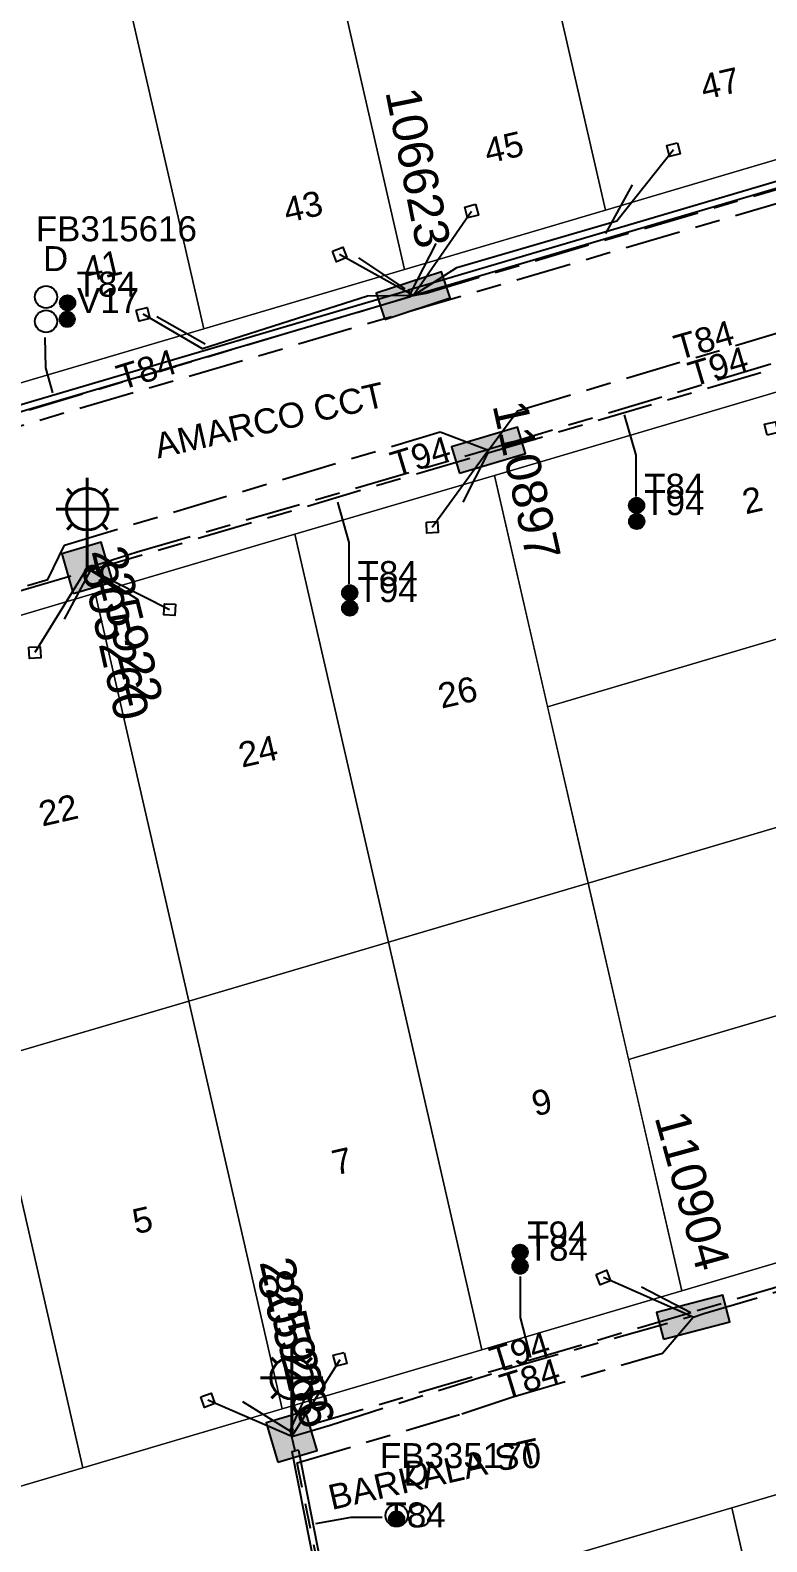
# Model space of a CAD drawing. Header units: metres. Extents: x 303957 to 307239, y 6268736 to 6272503.
# Drawn here: x 306028.3 to 306081.3, y 6269604.9 to 6269713.7 of the extents above; entities that cross this region are included whole.
import ezdxf
from ezdxf.enums import TextEntityAlignment as Align

# ---------------------------------------------------------------- set-up
doc = ezdxf.new("R2010")
doc.units = ezdxf.units.M
doc.linetypes.add('Cable Exist UG', pattern=[8.2, 4, -1.2, 1.8, -1.2])
doc.layers.get('0').update_dxf_attribs({"color": 6})
doc.layers.add('Cadastre Land Parcels_SP_EXT', color=9, linetype='Continuous', lineweight=5)
doc.layers.add('Cadastre Roads_SP_EXT', color=9, linetype='Continuous', lineweight=5)
for name, color, linetype in [('Duct_SP_EXT', 7, 'Continuous'), ('Equip_SP_SL_EXT', 7, 'Continuous'), ('Mains_HV_EXT', 7, 'Continuous'), ('Mains_LV_EXT', 7, 'Continuous'), ('Services_SP_EXT', 7, 'Continuous'), ('SupportsUG_SP_LV_EXT', 7, 'Continuous'), ('SupportsUG_SP_LV_SL_EXT', 7, 'Continuous'), ('Trench_SP_EXT', 7, 'Continuous')]:
    doc.layers.add(name, color=color, linetype=linetype)
doc.styles.add('COLUMN_LABEL', font='arial.ttf')
doc.styles.add('iecARIAL', font='arial.ttf', dxfattribs={"height": 2})
doc.styles.add('POLE_LABEL', font='arial.ttf')
doc.styles.get("Standard").update_dxf_attribs({"font": 'arial.ttf'})

# ---------------------------------------------------------------- blocks, each defined once
blk = doc.blocks.new('COLUMN_EXT')
blk.add_hatch(color=256).paths.add_polyline_path([(-1.49, 1.48), (-1.49, -1.49), (1.48, -1.49), (1.48, 1.48)])
blk.add_lwpolyline([(-1.49, -1.49), (1.48, -1.49), (1.48, 1.48), (-1.49, 1.48)], close=True)
for tag, height, style, flags, p in [('ASSET_NUM', 2.5, 'COLUMN_LABEL', 8, (2, 2)), ('STRUCTURE_PLANT_NUMBER', 0.2, 'POLE_LABEL', 9, (1.81, 0.03)), ('STREET_CODE', 0.2, 'COLUMN_LABEL', 9, (1.81, -0.2))]:
    blk.add_attdef(tag, text='', height=height, dxfattribs=dict(style=style, flags=flags)).set_placement(p, align=Align.MIDDLE_LEFT)
at = {"flags": 9}
for tag, p in [('COLUMN_TYPE', (1.81, -0.4)), ('OWNED_BY', (1.81, -0.6)), ('STATE', (1.81, -0.8)), ('USAGE', (1.81, -1)), ('STREETNAME', (1.81, -1.6)), ('SUBURB', (1.81, -1.8)), ('LEGEND', (1.81, -1.2)), ('LOCATION', (1.81, -1.4)), ('NOTES', (1.81, -2))]:
    blk.add_attdef(tag, text='', height=0.2, dxfattribs=at).set_placement(p, align=Align.MIDDLE_LEFT)
at = {"flags": 1}
blk.add_attdef('Z', (1.81, -2.35), '', height=0.2, dxfattribs=at)
blk = doc.blocks.new('PILLAR_EXT')
blk.add_hatch(color=256).paths.add_polyline_path([(-2.475, 0.99), (-2.475, -0.99), (2.475, -0.99), (2.475, 0.99)])
blk.add_lwpolyline([(-2.475, -0.99), (2.475, -0.99), (2.475, 0.99), (-2.475, 0.99)], close=True)
at = {"style": 'iecARIAL', "flags": 8}
blk.add_attdef('ASSET_NUM', (1.5, 3.5), '', height=2.5, dxfattribs=at)
for tag, p, flags in [('OWNED_BY', (0, -0.2), 9), ('STATE', (0, -0.4), 9), ('SUPPORT_TYPE', (0, -0.6), 9), ('USAGE', (0, -0.8), 9), ('LEGEND', (0, -1), 9), ('LOCATION', (0, -1.2), 9), ('STREETNAME', (0, -1.8), 9), ('SUBURB', (0, -2), 1), ('NOTES', (0, -1.4), 9), ('PARENT', (0, -1.6), 9)]:
    blk.add_attdef(tag, p, '', height=0.2, dxfattribs=dict(flags=flags))
blk = doc.blocks.new('DUCT_EXT')
blk.add_circle((0, 0.8), 0.8)
at = {"flags": 1}
blk.add_attdef('Z', (0, 0), '', height=0.2, dxfattribs=at)
at = {"flags": 9}
for tag, p in [('DUCT_CODE', (0, 0)), ('XSECT_TYPE', (0, -0.2)), ('STATE', (0, -0.6)), ('FB_REFERENCE', (0, -0.4)), ('NOTES', (0, -0.8))]:
    blk.add_attdef(tag, text='', height=0.2, dxfattribs=at).set_placement(p, align=Align.MIDDLE_LEFT)
blk = doc.blocks.new('SL_LANTERN_EXT')
at = {"lineweight": 40}
for p, q in [((-1.46, 5.68), (-1.06, 5.28)), ((0, 1.97), (0, 6.47)), ((1.46, 5.68), (1.06, 5.28)), ((-2.25, 4.22), (2.25, 4.22)), ((-1.46, 2.76), (-1.06, 3.16)), ((0, 0), (0, 2.72)), ((1.46, 2.76), (1.06, 3.16))]:
    blk.add_line(p, q, dxfattribs=at)
blk.add_circle((0, 4.22), 1.5, dxfattribs=at)
at = {"style": 'iecARIAL', "flags": 8}
blk.add_attdef('ASSET_NUM', (1.5, 1.5), '', height=2.5, dxfattribs=at)
for tag, p, height, flags in [('CONSTRUCTED_VOLTAGE', (0.98, -0.65), 0.2, 9), ('CONTROL_TYPE', (0.98, -0.85), 0.2, 9), ('LANTERN_PURPOSE', (0.98, -1.05), 0.2, 9), ('LANTERN_TYPE', (0.98, -1.25), 0.2, 9), ('LNUMBER', (2.18, -3.25), 2.5, 8), ('OPERATING_VOLTAGE', (0.98, -1.65), 0.2, 9), ('ORIENTATION', (0.98, -1.85), 0.2, 9), ('OWNED_BY', (0.98, -2.05), 0.2, 9), ('STATE', (0.98, -2.25), 0.2, 9), ('NO_PHASES', (0.98, -1.45), 0.2, 9), ('USAGE', (0.98, -2.45), 0.2, 9), ('CEXIST', (0.98, -2.65), 0.2, 9), ('CNEW', (0.98, -2.85), 0.2, 9), ('CNUMBER', (0.98, -3.05), 0.2, 9), ('CREMOVE', (0.98, -3.25), 0.2, 9), ('CREPLACE', (0.98, -3.45), 0.2, 9), ('LKINGHEIGHT', (0.98, -3.65), 0.2, 9), ('LBRACKET', (0.98, -3.85), 0.2, 9), ('LBRACKETVOCAB', (0.98, -4.05), 0.2, 9), ('LCATEGORY', (0.98, -4.25), 0.2, 9), ('LCHARGE1', (0.98, -4.45), 0.2, 9), ('LCHARGE1PERCENT', (0.98, -4.65), 0.2, 9), ('LCHARGE2', (0.98, -4.85), 0.2, 9), ('LCHARGE2PERCENT', (0.98, -5.05), 0.2, 9), ('LCHARGE3', (0.98, -5.25), 0.2, 9), ('LCHARGE3PERCENT', (0.98, -5.45), 0.2, 9), ('LEXIST', (0.98, -5.65), 0.2, 9), ('LLAMP', (0.98, -5.85), 0.2, 9), ('LLAMPVOCAB', (0.98, -6.05), 0.2, 9), ('LMAST', (0.98, -6.25), 0.2, 9), ('LMASTVOCAB', (0.98, -6.45), 0.2, 9), ('LNEW', (0.98, -6.65), 0.2, 9), ('LANTNUMBER', (0.98, -6.85), 0.2, 9), ('LOUTREACH', (0.98, -7.25), 0.2, 9), ('LOUTREACHVOCAB', (0.98, -7.45), 0.2, 9), ('LRATECODE', (0.98, -7.65), 0.2, 9), ('LREMOVE', (0.98, -7.85), 0.2, 9), ('LREPLACE', (0.98, -8.05), 0.2, 9), ('LTYPE', (0.98, -8.25), 0.2, 9), ('LTYPEVOCAB', (0.98, -8.45), 0.2, 9), ('LEGEND', (0.98, -8.65), 0.2, 9), ('LOCATION', (0.98, -8.85), 0.2, 9), ('STREETNAME', (0.98, -9.25), 0.2, 9), ('SUBURB', (0.98, -9.45), 0.2, 1), ('NOTES', (0.98, -9.05), 0.2, 9)]:
    blk.add_attdef(tag, p, '', height=height, dxfattribs=dict(flags=flags))
blk = doc.blocks.new('CCP_EXT')
at = {"flags": 9}
for tag, p in [('STATE', (0, -1.8)), ('LEGEND', (0, -1.4)), ('LIFE_SUPPORT', (0, -1.6)), ('NOTES', (0, -2))]:
    blk.add_attdef(tag, text='', height=0.2, dxfattribs=at).set_placement(p, align=Align.MIDDLE_LEFT)
blk.add_wipeout([(0, 0.57), (0.57, 0), (0, -0.57), (-0.57, 0)])
blk.add_lwpolyline([(-0.57, 0), (0, 0.57), (0.57, 0), (0, -0.57), (-0.57, 0)])
at = {"flags": 1}
blk.add_attdef('Z', (0, 0), '', height=0.2, dxfattribs=at)
at = {"flags": 9}
for tag, p in [('CCP_TYPE', (0, 0)), ('CONSTRUCTED_VOLTAGE', (0, -0.2)), ('OPERATING_VOLTAGE', (0, -0.6)), ('ORIENTATION', (0, -0.8)), ('OWNED_BY', (0, -1)), ('NO_PHASES', (0, -0.4)), ('USAGE', (0, -1.2))]:
    blk.add_attdef(tag, text='', height=0.2, dxfattribs=at).set_placement(p, align=Align.MIDDLE_LEFT)
blk = doc.blocks.new('CABLE_LARGE_EXT')
h = blk.add_hatch(color=256)
edge = h.paths.add_edge_path()
edge.add_arc((0, 0.55), 0.55, 0, 360)
blk.add_circle((0, 0.55), 0.55)
at = {"flags": 1}
blk.add_attdef('Z', (0, 0), '', height=0.2, dxfattribs=at)
at = {"flags": 9}
for tag, p in [('COND_CODE', (0, 0)), ('STATE', (0, -0.4)), ('XSECT_SIZE', (0, -0.6)), ('FB_REFERENCE', (0, -0.2)), ('NOTES', (0, -0.8))]:
    blk.add_attdef(tag, text='', height=0.2, dxfattribs=at).set_placement(p, align=Align.MIDDLE_LEFT)

msp = doc.modelspace()

# ---------------------------------------------------------------- linework, layer by layer
at = {"layer": 'Cadastre Land Parcels_SP_EXT', "linetype": 'Continuous'}
for points in [[(306086.65, 6269705.76), (306082.75, 6269719.58), (306080.16, 6269728.78), (306078.48, 6269734.7), (306062.97, 6269730.12), (306069.71, 6269700.75), (306086.65, 6269705.76)], [(306069.71, 6269700.75), (306062.97, 6269730.12), (306060.66, 6269729.43), (306048.5, 6269725.84), (306055.24, 6269696.48), (306069.71, 6269700.75)], [(306055.24, 6269696.48), (306048.5, 6269725.84), (306044.18, 6269724.56), (306034.04, 6269721.57), (306040.78, 6269692.2), (306055.24, 6269696.48)], [(306040.78, 6269692.2), (306034.04, 6269721.57), (306027.7, 6269719.69), (306019.58, 6269717.29), (306026.32, 6269687.93), (306040.78, 6269692.2)], [(306094.34, 6269673.51), (306091.63, 6269685.28), (306085.72, 6269688.75), (306061.71, 6269681.65), (306065.53, 6269664.99), (306094.34, 6269673.51)], [(306068.45, 6269652.29), (306061.71, 6269681.65), (306047.34, 6269677.41), (306054.07, 6269648.05), (306068.45, 6269652.29)], [(306054.07, 6269648.05), (306047.34, 6269677.41), (306032.96, 6269673.16), (306039.7, 6269643.8), (306054.07, 6269648.05)], [(306039.7, 6269643.8), (306032.96, 6269673.16), (306018.59, 6269668.91), (306025.32, 6269639.56), (306039.7, 6269643.8)], [(306097.26, 6269660.81), (306094.34, 6269673.51), (306065.53, 6269664.99), (306068.45, 6269652.29), (306097.26, 6269660.81)], [(306100.18, 6269648.12), (306097.26, 6269660.81), (306068.45, 6269652.29), (306071.36, 6269639.6), (306100.18, 6269648.12)], [(306075.19, 6269622.94), (306068.45, 6269652.29), (306054.07, 6269648.05), (306060.81, 6269618.68), (306075.19, 6269622.94)], [(306060.81, 6269618.68), (306054.07, 6269648.05), (306039.7, 6269643.8), (306046.43, 6269614.44), (306060.81, 6269618.68)], [(306099.22, 6269630.04), (306102.89, 6269636.33), (306100.18, 6269648.12), (306071.36, 6269639.6), (306075.19, 6269622.94), (306099.22, 6269630.04)], [(306046.43, 6269614.44), (306039.7, 6269643.8), (306025.32, 6269639.56), (306032.06, 6269610.19), (306046.43, 6269614.44)], [(306032.06, 6269610.19), (306025.32, 6269639.56), (306010.95, 6269635.31), (306017.68, 6269605.94), (306032.06, 6269610.19)], [(306111.47, 6269599.04), (306108.72, 6269610.96), (306102.81, 6269614.42), (306078.79, 6269607.32), (306082.63, 6269590.61), (306111.47, 6269599.04)], [(306086, 6269575.97), (306078.79, 6269607.32), (306064.38, 6269603.06), (306071.58, 6269571.75), (306086, 6269575.97)]]:
    msp.add_lwpolyline(points, close=True, dxfattribs=at)
at = {"layer": 'Duct_SP_EXT'}
for p, q in [((306055.53, 6269694.99), (306055.6, 6269694.76)), ((306055.53, 6269694.99), (306055.6, 6269694.76)), ((306055.67, 6269694.53), (306055.6, 6269694.76)), ((306055.67, 6269694.53), (306055.6, 6269694.76)), ((306047.13, 6269611.37), (306047.37, 6269611.42)), ((306047.13, 6269611.37), (306048.99, 6269601.92)), ((306047.61, 6269611.47), (306047.37, 6269611.42)), ((306047.61, 6269611.47), (306049.46, 6269602.01))]:
    msp.add_line(p, q, dxfattribs=at)
for points in [[(306029.34, 6269691.59), (306029.39, 6269689.4), (306029.88, 6269687.6)], [(306071.9, 6269680.13), (306071.9, 6269683.11), (306071.06, 6269686.01)], [(306051.25, 6269673.84), (306051.25, 6269676.82), (306050.42, 6269679.72)], [(306063.56, 6269623.96), (306063.56, 6269621.01), (306064.31, 6269618.13)], [(306053.62, 6269606.62), (306051.37, 6269606.62), (306048.82, 6269606.16)]]:
    msp.add_lwpolyline(points, dxfattribs=at)
at = {"layer": 'Mains_LV_EXT', "linetype": 'Cable Exist UG'}
msp.add_lwpolyline([(306076.01, 6269621.04), (306076.78, 6269621.3), (306076.78, 6269621.3), (306096.75, 6269627.24), (306099.41, 6269625.81), (306101.95, 6269626.79), (306107.14, 6269635.68), (306107.14, 6269635.68), (306104.45, 6269646.98), (306101.89, 6269648.9)], dxfattribs=at)
at = {"layer": 'Trench_SP_EXT', "linetype": 'Cable Exist UG'}
for points in [[(306071.63, 6269702.57), (306069.42, 6269698.52)], [(306051.93, 6269697.32), (306055.68, 6269694.79), (306057.94, 6269699.15)], [(306061.23, 6269683.28), (306059.23, 6269679.34)], [(306032.61, 6269674.83), (306030.47, 6269670.85)], [(306032.59, 6269674.82), (306036.26, 6269672.58)], [(306098.74, 6269628.18), (306075.84, 6269621.35)], [(306075.84, 6269621.35), (306071.8, 6269623.46)], [(306046.97, 6269612.84), (306048.86, 6269616.92)], [(306047, 6269612.84), (306043.16, 6269615.2)], [(306047.01, 6269612.85), (306047.33, 6269611.44)]]:
    msp.add_lwpolyline(points, dxfattribs=at)

# ---------------------------------------------------------------- block references
at = {"layer": 'Duct_SP_EXT'}
for name, p in [('DUCT_EXT', (306029.42, 6269693.7)), ('CABLE_LARGE_EXT', (306030.97, 6269693.52)), ('DUCT_EXT', (306029.42, 6269691.94)), ('CABLE_LARGE_EXT', (306030.94, 6269692.34)), ('CABLE_LARGE_EXT', (306071.94, 6269678.94)), ('CABLE_LARGE_EXT', (306071.95, 6269677.79)), ('CABLE_LARGE_EXT', (306051.29, 6269672.65)), ('CABLE_LARGE_EXT', (306051.29, 6269671.54)), ('CABLE_LARGE_EXT', (306063.56, 6269625.17)), ('CABLE_LARGE_EXT', (306063.55, 6269624.16)), ('DUCT_EXT', (306054.66, 6269605.96)), ('DUCT_EXT', (306056.3, 6269605.94)), ('CABLE_LARGE_EXT', (306054.66, 6269605.96))]:
    msp.add_blockref(name, p, dxfattribs=at)
at = {"layer": 'Equip_SP_SL_EXT'}
ref = msp.add_blockref('SL_LANTERN_EXT', (306032.39, 6269675), dxfattribs=at)
ref.add_attrib('ASSET_NUM', '225922', dxfattribs={"layer": '0', "height": 2.5, "rotation": 283.8669, "style": 'iecARIAL'}).set_placement((306033.89, 6269676.5), align=Align.MIDDLE_LEFT)
ref = msp.add_blockref('SL_LANTERN_EXT', (306047.11, 6269612.44), dxfattribs=at)
ref.add_attrib('ASSET_NUM', '225928', dxfattribs={"layer": '0', "height": 2.5, "rotation": 282.9729, "style": 'iecARIAL'}).set_placement((306048.61, 6269613.94), align=Align.MIDDLE_RIGHT)
at = {"layer": 'SupportsUG_SP_LV_EXT'}
ref = msp.add_blockref('PILLAR_EXT', (306055.86, 6269694.6), dxfattribs=dict(at, rotation=18.16886748637324))
ref.add_attrib('ASSET_NUM', '106623', dxfattribs={"layer": '0', "height": 2.5, "rotation": 281.358, "style": 'iecARIAL'}).set_placement((306057.36, 6269698.1), align=Align.MIDDLE_RIGHT)
ref = msp.add_blockref('PILLAR_EXT', (306061.28, 6269683.47), dxfattribs=dict(at, rotation=16.60234873586342))
ref.add_attrib('ASSET_NUM', '110897', dxfattribs={"layer": '0', "height": 2.5, "rotation": 282.4651, "style": 'iecARIAL'}).set_placement((306062.78, 6269686.97), align=Align.MIDDLE_LEFT)
ref = msp.add_blockref('PILLAR_EXT', (306076.01, 6269621.04), dxfattribs=dict(at, rotation=14.7600577367362))
ref.add_attrib('ASSET_NUM', '110904', dxfattribs={"layer": '0', "height": 2.5, "rotation": 285.3501, "style": 'iecARIAL'}).set_placement((306077.51, 6269624.54), align=Align.MIDDLE_RIGHT)
at = {"layer": 'SupportsUG_SP_LV_SL_EXT'}
ref = msp.add_blockref('COLUMN_EXT', (306032.39, 6269675), dxfattribs=dict(at, rotation=16.25648500329655))
ref.add_attrib('ASSET_NUM', '805260', dxfattribs={"layer": '0', "height": 2.5, "rotation": 282.4333, "style": 'COLUMN_LABEL'}).set_placement((306034.39, 6269675.75), align=Align.TOP_LEFT)
ref = msp.add_blockref('COLUMN_EXT', (306047.11, 6269612.44), dxfattribs=dict(at, rotation=16.45761767491245))
ref.add_attrib('ASSET_NUM', '805266', dxfattribs={"layer": '0', "height": 2.5, "rotation": 286.7681, "style": 'COLUMN_LABEL'}).set_placement((306049.11, 6269613.19), align=Align.MIDDLE_RIGHT)

# ---------------------------------------------------------------- texts
at = {"layer": 'Cadastre Land Parcels_SP_EXT', "linetype": 'Continuous'}
for s, rotation, p in [('47', 12.9178, (306076.79, 6269708.69)), ('45', 12.9753, (306061.22, 6269704.09)), ('43', 12.9753, (306046.76, 6269699.82)), ('41', 12.9753, (306032.3, 6269695.54)), ('2', 12.8789, (306079.79, 6269678.84)), ('26', 12.8774, (306057.89, 6269664.85)), ('24', 12.875, (306043.52, 6269660.6)), ('22', 12.8781, (306029.14, 6269656.36)), ('9', 12.8883, (306064.63, 6269635.49)), ('7', 12.8774, (306050.25, 6269631.24)), ('5', 12.8743, (306035.88, 6269627))]:
    msp.add_text(s, height=1.8, rotation=rotation, dxfattribs=at).set_placement(p)
at = {"layer": 'Cadastre Roads_SP_EXT'}
for s, rotation, p in [('AMARCO CCT', 12.9178, (306037.47, 6269682.86)), ('BARKALA ST', 12.8774, (306049.99, 6269607.15))]:
    msp.add_text(s, height=1.8, rotation=rotation, dxfattribs=at).set_placement(p)
at = {"layer": 'Duct_SP_EXT'}
for s, p in [('FB315616', (306028.68, 6269698.51)), ('D', (306029.2, 6269696.36)), ('T84', (306072.49, 6269679.97)), ('T94', (306072.5, 6269678.79)), ('T84', (306051.85, 6269673.68)), ('T94', (306051.85, 6269672.53)), ('T94', (306064.07, 6269626.13)), ('FB335170', (306053.46, 6269610.17)), ('D', (306055.16, 6269608.91)), ('T84', (306053.87, 6269605.9))]:
    msp.add_text(s, height=1.8, dxfattribs=at).set_placement(p)
at = {"layer": 'Mains_LV_EXT'}
for s, rotation, p in [('T84', 15.9979, (306074.95, 6269689.94)), ('T84', 17.1356, (306034.84, 6269687.78)), ('T94', 16.6647, (306075.99, 6269688.01)), ('T94', 16.8439, (306054.56, 6269681.54)), ('T94', 17.0186, (306061.71, 6269617.05)), ('T84', 17.0186, (306062.44, 6269615.13))]:
    msp.add_text(s, height=1.8, rotation=rotation, dxfattribs=at).set_placement(p)

# ---------------------------------------------------------------- next in the draw order: block references
at = {"layer": 'Services_SP_EXT'}
for p, rotation in [((306074.6, 6269705.11), 238.6409911148609), ((306060.06, 6269700.68), 240.1688674183131), ((306050.56, 6269697.56), 336.1688672995193), ((306036.41, 6269693.25), 329.1126176649297), ((306081.64, 6269685.03), 58.09571196533548), ((306057.23, 6269677.91), 317.9999998523446), ((306038.32, 6269671.99), 222.0000001476555), ((306028.61, 6269668.89), 317.9999998523446), ((306069.55, 6269623.89), 336.2038212453097), ((306050.59, 6269618), 239.2263665818117), ((306041.07, 6269615.06), 334.685425479507)]:
    msp.add_blockref('CCP_EXT', p, dxfattribs=dict(at, rotation=rotation))

# ---------------------------------------------------------------- next in the draw order: linework, layer by layer
at = {"layer": 'Cadastre Roads_SP_EXT', "linetype": 'Continuous'}
for points in [[(306004.22, 6269664.67), (306018.59, 6269668.91), (306032.96, 6269673.16), (306047.34, 6269677.41), (306061.71, 6269681.65), (306085.72, 6269688.75), (306086.65, 6269705.76), (306069.71, 6269700.75), (306055.24, 6269696.48), (306040.78, 6269692.2), (306026.32, 6269687.93), (306011.86, 6269683.66), (305997.4, 6269679.38), (305982.94, 6269675.11), (305992.62, 6269661.24), (306004.22, 6269664.67)], [(306021.17, 6269590.29), (306035.57, 6269594.54), (306049.97, 6269598.8), (306064.38, 6269603.06), (306078.79, 6269607.32), (306102.81, 6269614.42), (306099.22, 6269630.04), (306075.19, 6269622.94), (306060.81, 6269618.68), (306046.43, 6269614.44), (306032.06, 6269610.19), (306017.68, 6269605.94), (306006.11, 6269602.53), (306009.7, 6269586.9), (306021.17, 6269590.29)]]:
    msp.add_lwpolyline(points, close=True, dxfattribs=at)
at = {"layer": 'Duct_SP_EXT'}
for p, q in [((306110.6, 6269711.27), (306055.53, 6269694.99)), ((306110.73, 6269710.81), (306055.67, 6269694.53)), ((306012.13, 6269682.19), (306055.53, 6269694.99)), ((306012.26, 6269681.73), (306055.67, 6269694.53))]:
    msp.add_line(p, q, dxfattribs=at)
at = {"layer": 'Mains_HV_EXT', "linetype": 'Cable Exist UG'}
msp.add_lwpolyline([(305871.5, 6269639.03), (305919.99, 6269653.31), (305992.52, 6269674.92), (306111.55, 6269709.92)], dxfattribs=at)
at = {"layer": 'Mains_LV_EXT', "linetype": 'Cable Exist UG'}
for points in [[(306055.86, 6269694.6), (306056.78, 6269694.78), (306106.67, 6269709.54)], [(306012.49, 6269681.71), (306055.86, 6269694.6)], [(306061.28, 6269683.47), (306063.36, 6269686.3), (306063.36, 6269686.3), (306087.07, 6269693.39), (306092.63, 6269689.28), (306092.63, 6269689.28), (306107.98, 6269694.14), (306111.9, 6269693.3)], [(306061.23, 6269683.52), (306061.36, 6269683.57), (306062.07, 6269683.78), (306062.07, 6269683.78), (306085.17, 6269690.76)], [(306003.63, 6269666.56), (306007.35, 6269667.67), (306007.35, 6269667.67), (306029.54, 6269674.16), (306030.74, 6269676.63), (306030.74, 6269676.63), (306057.81, 6269684.78), (306061.28, 6269683.47)], [(306032.39, 6269675), (306035.97, 6269676.14), (306035.97, 6269676.14), (306061.23, 6269683.52)], [(306047.11, 6269612.44), (306049.87, 6269613.26), (306049.87, 6269613.26), (306062.44, 6269617.27), (306075.8, 6269621.08)], [(306049.52, 6269600.74), (306047.5, 6269610.54), (306059.37, 6269614.09), (306059.37, 6269614.09), (306062.96, 6269615.29), (306073.8, 6269618.44), (306076.01, 6269621.04)]]:
    msp.add_lwpolyline(points, dxfattribs=at)
at = {"layer": 'Services_SP_EXT'}
for points in [[(306055.86, 6269694.6), (306059.01, 6269696.62), (306059.01, 6269696.62), (306070.52, 6269699.99), (306074.6, 6269705.11)], [(306055.86, 6269694.6), (306060.06, 6269700.68)], [(306055.86, 6269694.6), (306050.56, 6269697.56)], [(306055.86, 6269694.6), (306052.57, 6269694.55), (306052.57, 6269694.55), (306040.69, 6269690.76), (306036.41, 6269693.25)], [(306061.28, 6269683.47), (306057.23, 6269677.91)], [(306032.39, 6269675), (306028.61, 6269668.89)], [(306032.39, 6269675), (306038.32, 6269671.99)], [(306076.01, 6269621.04), (306069.55, 6269623.89)], [(306047.11, 6269612.44), (306050.59, 6269618)], [(306047.11, 6269612.44), (306041.07, 6269615.06)]]:
    msp.add_lwpolyline(points, dxfattribs=at)
at = {"layer": 'Trench_SP_EXT', "linetype": 'Cable Exist UG'}
for points in [[(306037.39, 6269693.09), (306041.22, 6269690.93)], [(306061.32, 6269683.31), (306085.41, 6269690.39)], [(306032.51, 6269674.8), (306061.32, 6269683.31)], [(306003.77, 6269666.31), (306032.51, 6269674.8)], [(306075.84, 6269621.35), (306047.01, 6269612.85)]]:
    msp.add_lwpolyline(points, dxfattribs=at)

# ---------------------------------------------------------------- next in the draw order: texts
at = {"layer": 'Duct_SP_EXT'}
for s, p in [('T84', (306031.61, 6269694.52)), ('V17', (306031.65, 6269693.34)), ('T84', (306064.1, 6269625.1))]:
    msp.add_text(s, height=1.8, dxfattribs=at).set_placement(p)

doc.saveas('drawing.dxf')
